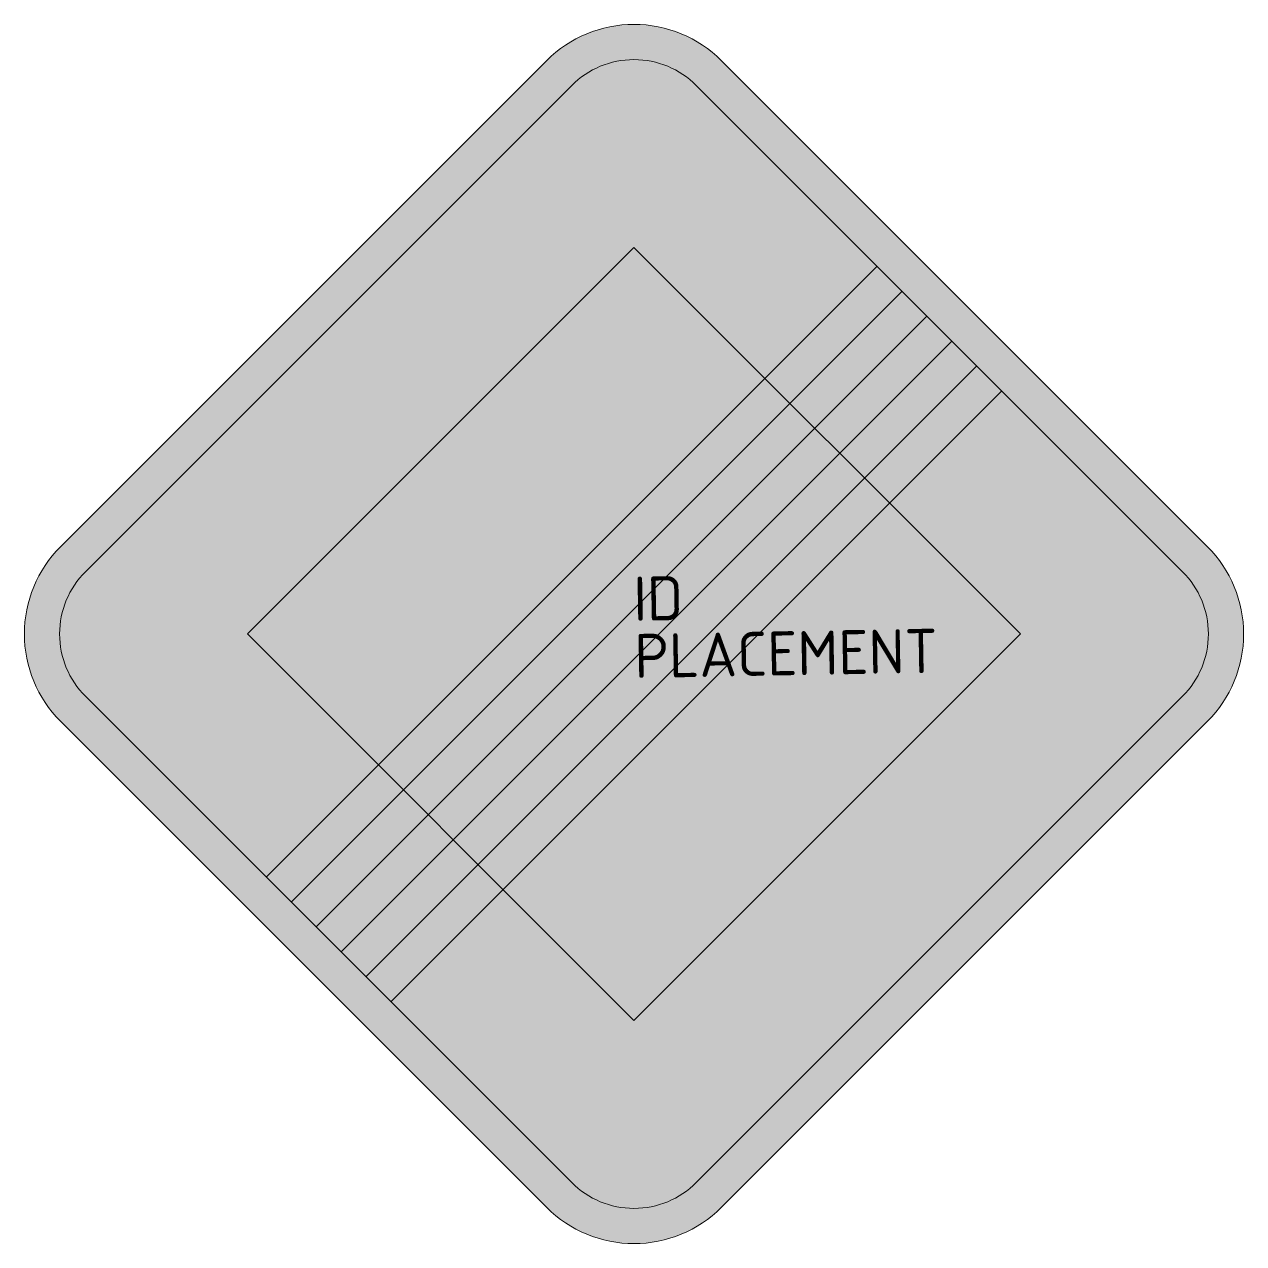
# Model space of a CAD drawing. Extents: x -3.46 to 3.46, y -3.46 to 3.46.
import ezdxf
from ezdxf.enums import TextEntityAlignment as Align

# ---------------------------------------------------------------- set-up
doc = ezdxf.new("R2010")
doc.units = 0
doc.styles.add('NLCS-ISO', font='NLCS-ISO.ttf', dxfattribs={"height": 0.25})

msp = doc.modelspace()

# ---------------------------------------------------------------- hatches: boundary and pattern name
at = {"true_color": 0x2a292a}
h = msp.add_hatch(color=250, dxfattribs=at)
h.dxf.hatch_style = 1
h.paths.add_polyline_path([(-0.3536, 3.1136, -0.414214), (0.3536, 3.1136), (3.1136, 0.3536, -0.198912), (3.2601, 0), (3.4601, 0, 0.198912), (3.255, 0.495), (0.495, 3.255, 0.414214), (-0.495, 3.255), (-3.255, 0.495, 0.198912), (-3.4601, 0), (-3.2601, 0, -0.198912), (-3.1136, 0.3536)])
at = {"true_color": 0xf1f0ea}
h = msp.add_hatch(color=7, dxfattribs=at)
h.dxf.hatch_style = 1
h.paths.add_polyline_path([(0.3536, 3.1136, 0.414214), (-0.3536, 3.1136), (-3.1136, 0.3536, 0.198912), (-3.2601, 0), (-2.1944, 0), (0, 2.1944), (0.7436, 1.4507), (1.38, 2.0871)])
at = {"true_color": 0xf7b500}
h = msp.add_hatch(color=40, dxfattribs=at)
h.dxf.hatch_style = 1
h.paths.add_polyline_path([(0.7436, 1.4507), (0, 2.1944), (-2.1944, 0), (-1.4507, -0.7436)])
at = {"true_color": 0x2a292a}
h = msp.add_hatch(color=250, dxfattribs=at)
h.dxf.hatch_style = 1
h.paths.add_polyline_path([(1.5214, 1.9457), (1.38, 2.0871), (0.7436, 1.4507), (0.8851, 1.3093)], flags=17)
at = {"true_color": 0xf1f0ea}
h = msp.add_hatch(color=7, dxfattribs=at)
h.dxf.hatch_style = 1
h.paths.add_polyline_path([(0.8851, 1.3093), (1.0265, 1.1679), (1.6629, 1.8043), (1.5214, 1.9457)])
at = {"true_color": 0x2a292a}
h = msp.add_hatch(color=250, dxfattribs=at)
h.dxf.hatch_style = 1
h.paths.add_polyline_path([(1.0265, 1.1679), (1.1679, 1.0265), (1.8043, 1.6629), (1.6629, 1.8043)], flags=17)
at = {"true_color": 0xf1f0ea}
h = msp.add_hatch(color=7, dxfattribs=at)
h.dxf.hatch_style = 1
h.paths.add_polyline_path([(1.9457, 1.5214), (1.8043, 1.6629), (1.1679, 1.0265), (1.3093, 0.8851)])
at = {"true_color": 0x2a292a}
h = msp.add_hatch(color=250, dxfattribs=at)
h.dxf.hatch_style = 1
h.paths.add_polyline_path([(2.0871, 1.38), (1.9457, 1.5214), (1.3093, 0.8851), (1.4507, 0.7436)], flags=17)
h = msp.add_hatch(color=250, dxfattribs=at)
h.dxf.hatch_style = 1
h.paths.add_polyline_path([(0.8851, 1.3093), (0.7436, 1.4507), (-1.4507, -0.7436), (-1.3093, -0.8851)])
at = {"true_color": 0xf1f0ea}
h = msp.add_hatch(color=7, dxfattribs=at)
h.dxf.hatch_style = 1
h.paths.add_polyline_path([(2.0871, 1.38), (1.4507, 0.7436), (2.1944, 0), (3.2601, 0, 0.198912), (3.1136, 0.3536)])
at = {"true_color": 0xf7b500}
h = msp.add_hatch(color=40, dxfattribs=at)
h.dxf.hatch_style = 1
h.paths.add_polyline_path([(1.0265, 1.1679), (0.8851, 1.3093), (-1.3093, -0.8851), (-1.1679, -1.0265)])
at = {"true_color": 0x2a292a}
h = msp.add_hatch(color=250, dxfattribs=at)
h.dxf.hatch_style = 1
h.paths.add_polyline_path([(-1.1679, -1.0265), (-1.0265, -1.1679), (1.1679, 1.0265), (1.0265, 1.1679)])
at = {"true_color": 0xf7b500}
h = msp.add_hatch(color=40, dxfattribs=at)
h.dxf.hatch_style = 1
h.paths.add_polyline_path([(-1.0265, -1.1679), (-0.8851, -1.3093), (1.3093, 0.8851), (1.1679, 1.0265)])
at = {"true_color": 0x2a292a}
h = msp.add_hatch(color=250, dxfattribs=at)
h.dxf.hatch_style = 1
h.paths.add_polyline_path([(1.4507, 0.7436), (1.3093, 0.8851), (-0.8851, -1.3093), (-0.7436, -1.4507)])
at = {"true_color": 0xf7b500}
h = msp.add_hatch(color=40, dxfattribs=at)
h.dxf.hatch_style = 1
h.paths.add_polyline_path([(-0.7436, -1.4507), (0, -2.1944), (2.1944, 0), (1.4507, 0.7436)])
at = {"true_color": 0x2a292a}
h = msp.add_hatch(color=250, dxfattribs=at)
h.dxf.hatch_style = 1
h.paths.add_polyline_path([(-3.1136, -0.3536, -0.198912), (-3.2601, 0), (-3.4601, 0, 0.198912), (-3.255, -0.495), (-0.495, -3.255, 0.414214), (0.495, -3.255), (3.255, -0.495, 0.198912), (3.4601, 0), (3.2601, 0, -0.198912), (3.1136, -0.3536), (0.3536, -3.1136, -0.414214), (-0.3536, -3.1136)])
at = {"true_color": 0xf1f0ea}
h = msp.add_hatch(color=7, dxfattribs=at)
h.dxf.hatch_style = 1
h.paths.add_polyline_path([(3.1136, -0.3536, 0.198912), (3.2601, 0), (2.1944, 0), (0, -2.1944), (-0.7436, -1.4507), (-1.38, -2.0871), (-0.3536, -3.1136, 0.414214), (0.3536, -3.1136)])
h = msp.add_hatch(color=7, dxfattribs=at)
h.dxf.hatch_style = 1
h.paths.add_polyline_path([(-1.4507, -0.7436), (-2.1944, 0), (-3.2601, 0, 0.198912), (-3.1136, -0.3536), (-2.0871, -1.38)])
at = {"true_color": 0x2a292a}
h = msp.add_hatch(color=250, dxfattribs=at)
h.dxf.hatch_style = 1
h.paths.add_polyline_path([(-2.0871, -1.38), (-1.9457, -1.5214), (-1.3093, -0.8851), (-1.4507, -0.7436)], flags=17)
at = {"true_color": 0xf1f0ea}
h = msp.add_hatch(color=7, dxfattribs=at)
h.dxf.hatch_style = 1
h.paths.add_polyline_path([(-1.9457, -1.5214), (-1.8043, -1.6629), (-1.1679, -1.0265), (-1.3093, -0.8851)])
at = {"true_color": 0x2a292a}
h = msp.add_hatch(color=250, dxfattribs=at)
h.dxf.hatch_style = 1
h.paths.add_polyline_path([(-1.0265, -1.1679), (-1.1679, -1.0265), (-1.8043, -1.6629), (-1.6629, -1.8043)], flags=17)
at = {"true_color": 0xf1f0ea}
h = msp.add_hatch(color=7, dxfattribs=at)
h.dxf.hatch_style = 1
h.paths.add_polyline_path([(-0.8851, -1.3093), (-1.0265, -1.1679), (-1.6629, -1.8043), (-1.5214, -1.9457)])
at = {"true_color": 0x2a292a}
h = msp.add_hatch(color=250, dxfattribs=at)
h.dxf.hatch_style = 1
h.paths.add_polyline_path([(-0.7436, -1.4507), (-0.8851, -1.3093), (-1.5214, -1.9457), (-1.38, -2.0871)], flags=17)

# ---------------------------------------------------------------- linework, layer by layer
at = {"color": 250, "lineweight": 0, "true_color": 0x2a292a}
for points in [[(0.495, -3.255), (3.255, -0.495, 0.414214), (3.255, 0.495), (0.495, 3.255, 0.414214), (-0.495, 3.255), (-3.255, 0.495, 0.414214), (-3.255, -0.495), (-0.495, -3.255, 0.414214)], [(0.3536, -3.1136), (3.1136, -0.3536, 0.414214), (3.1136, 0.3536), (0.3536, 3.1136, 0.414214), (-0.3536, 3.1136), (-3.1136, 0.3536, 0.414214), (-3.1136, -0.3536), (-0.3536, -3.1136, 0.414214)]]:
    msp.add_lwpolyline(points, format="xyb", close=True, dxfattribs=at)
at = {"color": 40, "lineweight": 0, "true_color": 0xf7b500}
msp.add_lwpolyline([(0, -2.1944), (2.1944, 0), (0, 2.1944), (-2.1944, 0)], close=True, dxfattribs=at)
at = {"color": 250, "lineweight": 0, "true_color": 0x2a292a}
for points in [[(-2.0871, -1.38), (1.38, 2.0871)], [(-1.9457, -1.5214), (1.5214, 1.9457)], [(-1.8043, -1.6629), (1.6629, 1.8043)], [(-1.6629, -1.8043), (1.8043, 1.6629)], [(-1.5214, -1.9457), (1.9457, 1.5214)], [(-1.38, -2.0871), (2.0871, 1.38)]]:
    msp.add_lwpolyline(points, dxfattribs=at)

# ---------------------------------------------------------------- texts
at = {"style": 'NLCS-ISO'}
msp.add_attdef('ID', text='', height=0.25, rotation=1, dxfattribs=at).set_placement((0, 0), align=Align.BOTTOM_LEFT)
msp.add_attdef('PLACEMENT', text='', height=0.25, rotation=1, dxfattribs=at).set_placement((0, 0), align=Align.TOP_LEFT)

doc.saveas('drawing.dxf')
